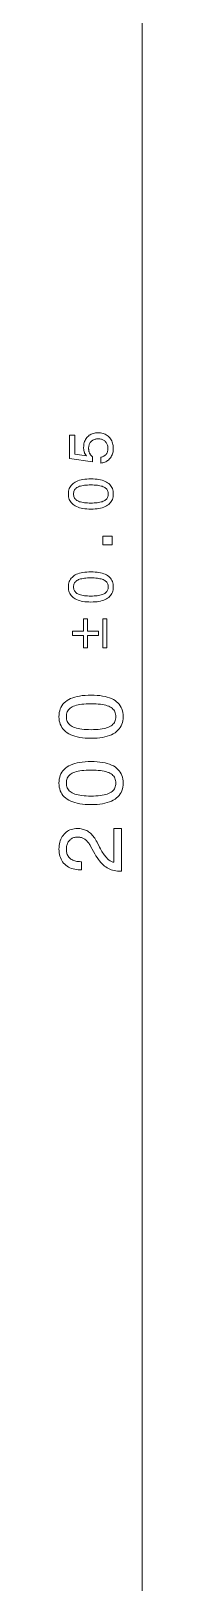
# Model space of a CAD drawing. Extents: x 0 to 297, y 0 to 538.
# Drawn here: x 225.4 to 229.4, y 197.9 to 272.6 of the extents above; entities that cross this region are included whole.
import ezdxf

# ---------------------------------------------------------------- set-up
doc = ezdxf.new("R2010")
doc.units = 0

msp = doc.modelspace()

# ---------------------------------------------------------------- linework, layer by layer
at = {"color": 7, "lineweight": 13}
msp.add_line((229.433, 145.642), (229.433, 339.733), dxfattribs=at)
for points in [[(227.436, 251.813), (227.436, 252.094), (227.468, 252.1), (227.498, 252.107), (227.528, 252.117), (227.555, 252.128), (227.582, 252.14), (227.607, 252.155), (227.63, 252.171), (227.652, 252.189), (227.673, 252.209), (227.692, 252.23), (227.709, 252.253), (227.725, 252.277), (227.739, 252.303), (227.751, 252.329), (227.761, 252.357), (227.769, 252.386), (227.776, 252.416), (227.78, 252.448), (227.783, 252.48), (227.784, 252.514), (227.783, 252.556), (227.779, 252.595), (227.772, 252.634), (227.763, 252.67), (227.752, 252.705), (227.738, 252.738), (227.721, 252.769), (227.702, 252.799), (227.68, 252.827), (227.656, 252.854), (227.629, 252.878), (227.601, 252.9), (227.571, 252.919), (227.54, 252.936), (227.507, 252.95), (227.472, 252.962), (227.436, 252.971), (227.398, 252.977), (227.359, 252.981), (227.318, 252.982), (227.276, 252.981), (227.236, 252.977), (227.197, 252.971), (227.16, 252.962), (227.125, 252.95), (227.092, 252.936), (227.061, 252.92), (227.031, 252.901), (227.003, 252.879), (226.977, 252.855), (226.953, 252.829), (226.931, 252.801), (226.912, 252.771), (226.896, 252.74), (226.882, 252.707), (226.87, 252.672), (226.861, 252.635), (226.855, 252.596), (226.851, 252.556), (226.85, 252.514), (226.85, 252.49), (226.852, 252.466), (226.854, 252.443), (226.858, 252.42), (226.862, 252.397), (226.867, 252.375), (226.874, 252.353), (226.881, 252.332), (226.889, 252.311), (226.899, 252.291), (226.909, 252.271), (226.92, 252.251), (226.932, 252.232), (226.945, 252.214), (226.959, 252.196), (226.974, 252.179), (226.99, 252.162), (227.007, 252.146), (227.024, 252.13), (227.043, 252.114), (227.043, 251.874), (225.93, 252.039), (225.93, 253.161), (226.178, 253.161), (226.178, 252.241), (226.744, 252.157), (226.731, 252.173), (226.718, 252.188), (226.707, 252.205), (226.696, 252.222), (226.685, 252.239), (226.675, 252.257), (226.666, 252.276), (226.658, 252.295), (226.65, 252.315), (226.643, 252.335), (226.636, 252.356), (226.63, 252.377), (226.625, 252.398), (226.62, 252.42), (226.617, 252.442), (226.613, 252.465), (226.611, 252.488), (226.609, 252.511), (226.608, 252.535), (226.608, 252.559), (226.61, 252.622), (226.616, 252.683), (226.625, 252.741), (226.639, 252.797), (226.656, 252.85), (226.677, 252.901), (226.702, 252.949), (226.731, 252.995), (226.763, 253.038), (226.8, 253.079), (226.839, 253.116), (226.881, 253.15), (226.926, 253.179), (226.972, 253.205), (227.021, 253.227), (227.073, 253.244), (227.127, 253.258), (227.183, 253.268), (227.242, 253.274), (227.303, 253.276), (227.368, 253.274), (227.43, 253.267), (227.49, 253.257), (227.547, 253.242), (227.602, 253.224), (227.654, 253.201), (227.704, 253.174), (227.752, 253.142), (227.796, 253.107), (227.839, 253.067), (227.878, 253.024), (227.912, 252.978), (227.943, 252.93), (227.97, 252.88), (227.992, 252.827), (228.011, 252.771), (228.025, 252.713), (228.036, 252.652), (228.042, 252.589), (228.044, 252.523), (228.042, 252.465), (228.037, 252.409), (228.029, 252.354), (228.017, 252.302), (228.002, 252.252), (227.983, 252.204), (227.962, 252.157), (227.937, 252.113), (227.908, 252.071), (227.876, 252.031), (227.842, 251.994), (227.805, 251.96), (227.766, 251.929), (227.725, 251.902), (227.682, 251.879), (227.637, 251.859), (227.59, 251.842), (227.541, 251.829), (227.489, 251.82)], [(226.959, 249.595), (226.855, 249.597), (226.756, 249.603), (226.662, 249.612), (226.574, 249.625), (226.49, 249.642), (226.411, 249.662), (226.338, 249.686), (226.27, 249.714), (226.206, 249.746), (226.148, 249.781), (226.095, 249.82), (226.048, 249.862), (226.006, 249.908), (225.97, 249.957), (225.94, 250.01), (225.914, 250.065), (225.895, 250.125), (225.881, 250.187), (225.873, 250.253), (225.87, 250.323), (225.873, 250.393), (225.881, 250.459), (225.895, 250.522), (225.914, 250.582), (225.939, 250.638), (225.969, 250.69), (226.005, 250.739), (226.047, 250.785), (226.094, 250.827), (226.146, 250.865), (226.204, 250.9), (226.267, 250.931), (226.335, 250.959), (226.409, 250.983), (226.487, 251.003), (226.571, 251.02), (226.66, 251.032), (226.755, 251.042), (226.854, 251.047), (226.959, 251.049), (227.064, 251.047), (227.163, 251.042), (227.257, 251.032), (227.346, 251.02), (227.429, 251.003), (227.508, 250.983), (227.581, 250.959), (227.649, 250.931), (227.712, 250.9), (227.769, 250.865), (227.821, 250.827), (227.868, 250.785), (227.909, 250.739), (227.945, 250.69), (227.975, 250.638), (228, 250.582), (228.019, 250.522), (228.033, 250.459), (228.041, 250.393), (228.044, 250.323), (228.041, 250.253), (228.033, 250.187), (228.019, 250.125), (228, 250.065), (227.975, 250.01), (227.944, 249.957), (227.909, 249.908), (227.867, 249.862), (227.82, 249.82), (227.768, 249.781), (227.71, 249.746), (227.647, 249.714), (227.579, 249.686), (227.506, 249.662), (227.428, 249.642), (227.344, 249.625), (227.256, 249.612), (227.162, 249.603), (227.063, 249.597)], [(226.959, 249.885), (227.044, 249.886), (227.123, 249.889), (227.198, 249.894), (227.269, 249.902), (227.335, 249.911), (227.396, 249.923), (227.453, 249.937), (227.505, 249.953), (227.552, 249.971), (227.594, 249.991), (227.633, 250.013), (227.667, 250.038), (227.697, 250.065), (227.723, 250.095), (227.745, 250.127), (227.764, 250.161), (227.778, 250.198), (227.788, 250.237), (227.794, 250.279), (227.796, 250.323), (227.794, 250.367), (227.788, 250.409), (227.778, 250.448), (227.764, 250.485), (227.746, 250.519), (227.724, 250.551), (227.698, 250.581), (227.668, 250.608), (227.634, 250.632), (227.597, 250.654), (227.554, 250.674), (227.507, 250.692), (227.456, 250.707), (227.399, 250.721), (227.338, 250.732), (227.271, 250.742), (227.201, 250.749), (227.125, 250.754), (227.044, 250.757), (226.959, 250.758), (226.874, 250.757), (226.793, 250.754), (226.717, 250.749), (226.646, 250.742), (226.579, 250.732), (226.518, 250.721), (226.461, 250.707), (226.409, 250.692), (226.362, 250.674), (226.32, 250.654), (226.282, 250.632), (226.248, 250.608), (226.218, 250.581), (226.193, 250.551), (226.171, 250.519), (226.153, 250.485), (226.139, 250.448), (226.129, 250.409), (226.123, 250.367), (226.121, 250.323), (226.123, 250.279), (226.129, 250.237), (226.139, 250.198), (226.153, 250.161), (226.171, 250.127), (226.193, 250.095), (226.22, 250.065), (226.25, 250.038), (226.284, 250.013), (226.322, 249.991), (226.365, 249.971), (226.412, 249.953), (226.464, 249.937), (226.521, 249.923), (226.582, 249.911), (226.648, 249.902), (226.719, 249.894), (226.794, 249.889), (226.874, 249.886)], [(227.983, 247.876), (227.533, 247.876), (227.533, 248.294), (227.983, 248.294)], [(226.959, 245.118), (226.855, 245.12), (226.756, 245.125), (226.662, 245.135), (226.574, 245.148), (226.49, 245.164), (226.411, 245.185), (226.338, 245.209), (226.27, 245.237), (226.206, 245.268), (226.148, 245.304), (226.095, 245.343), (226.048, 245.385), (226.006, 245.431), (225.97, 245.48), (225.94, 245.532), (225.914, 245.588), (225.895, 245.647), (225.881, 245.71), (225.873, 245.776), (225.87, 245.845), (225.873, 245.915), (225.881, 245.982), (225.895, 246.045), (225.914, 246.104), (225.939, 246.16), (225.969, 246.213), (226.005, 246.262), (226.047, 246.307), (226.094, 246.349), (226.146, 246.388), (226.204, 246.423), (226.267, 246.454), (226.335, 246.481), (226.409, 246.505), (226.487, 246.526), (226.571, 246.542), (226.66, 246.555), (226.755, 246.564), (226.854, 246.57), (226.959, 246.571), (227.064, 246.57), (227.163, 246.564), (227.257, 246.555), (227.346, 246.542), (227.429, 246.526), (227.508, 246.505), (227.581, 246.481), (227.649, 246.454), (227.712, 246.423), (227.769, 246.388), (227.821, 246.349), (227.868, 246.307), (227.909, 246.262), (227.945, 246.213), (227.975, 246.16), (228, 246.104), (228.019, 246.045), (228.033, 245.982), (228.041, 245.915), (228.044, 245.845), (228.041, 245.776), (228.033, 245.71), (228.019, 245.647), (228, 245.588), (227.975, 245.532), (227.944, 245.48), (227.909, 245.431), (227.867, 245.385), (227.82, 245.343), (227.768, 245.304), (227.71, 245.268), (227.647, 245.237), (227.579, 245.209), (227.506, 245.185), (227.428, 245.164), (227.344, 245.148), (227.256, 245.135), (227.162, 245.125), (227.063, 245.12)], [(226.959, 245.407), (227.044, 245.408), (227.123, 245.411), (227.198, 245.417), (227.269, 245.424), (227.335, 245.434), (227.396, 245.445), (227.453, 245.459), (227.505, 245.475), (227.552, 245.493), (227.594, 245.513), (227.633, 245.536), (227.667, 245.561), (227.697, 245.588), (227.723, 245.617), (227.745, 245.65), (227.764, 245.684), (227.778, 245.721), (227.788, 245.76), (227.794, 245.801), (227.796, 245.845), (227.794, 245.89), (227.788, 245.931), (227.778, 245.971), (227.764, 246.008), (227.746, 246.042), (227.724, 246.074), (227.698, 246.103), (227.668, 246.13), (227.634, 246.155), (227.597, 246.177), (227.554, 246.196), (227.507, 246.214), (227.456, 246.23), (227.399, 246.243), (227.338, 246.255), (227.271, 246.264), (227.201, 246.271), (227.125, 246.277), (227.044, 246.28), (226.959, 246.281), (226.874, 246.28), (226.793, 246.277), (226.717, 246.271), (226.646, 246.264), (226.579, 246.255), (226.518, 246.243), (226.461, 246.23), (226.409, 246.214), (226.362, 246.196), (226.32, 246.177), (226.282, 246.155), (226.248, 246.13), (226.218, 246.103), (226.193, 246.074), (226.171, 246.042), (226.153, 246.008), (226.139, 245.971), (226.129, 245.931), (226.123, 245.89), (226.121, 245.845), (226.123, 245.801), (226.129, 245.76), (226.139, 245.721), (226.153, 245.684), (226.171, 245.65), (226.193, 245.617), (226.22, 245.588), (226.25, 245.561), (226.284, 245.536), (226.322, 245.513), (226.365, 245.493), (226.412, 245.475), (226.464, 245.459), (226.521, 245.445), (226.582, 245.434), (226.648, 245.424), (226.719, 245.417), (226.794, 245.411), (226.874, 245.408)], [(227.325, 243.502), (226.801, 243.502), (226.801, 242.903), (226.596, 242.903), (226.596, 243.502), (226.077, 243.502), (226.077, 243.71), (226.596, 243.71), (226.596, 244.309), (226.801, 244.309), (226.801, 243.71), (227.325, 243.71)], [(227.53, 242.903), (227.53, 244.309), (227.738, 244.309), (227.738, 242.903)], [(226.97, 238.555), (226.822, 238.558), (226.68, 238.566), (226.546, 238.579), (226.419, 238.597), (226.3, 238.621), (226.188, 238.651), (226.083, 238.685), (225.985, 238.725), (225.895, 238.77), (225.812, 238.821), (225.736, 238.876), (225.669, 238.937), (225.609, 239.002), (225.557, 239.072), (225.514, 239.147), (225.478, 239.227), (225.45, 239.311), (225.43, 239.401), (225.418, 239.495), (225.414, 239.594), (225.418, 239.694), (225.43, 239.789), (225.45, 239.879), (225.477, 239.964), (225.513, 240.044), (225.556, 240.119), (225.607, 240.189), (225.667, 240.254), (225.734, 240.314), (225.809, 240.369), (225.891, 240.419), (225.981, 240.464), (226.079, 240.503), (226.184, 240.537), (226.296, 240.566), (226.416, 240.59), (226.543, 240.608), (226.678, 240.621), (226.82, 240.629), (226.97, 240.632), (227.119, 240.629), (227.261, 240.621), (227.396, 240.608), (227.523, 240.59), (227.642, 240.566), (227.754, 240.537), (227.859, 240.503), (227.956, 240.464), (228.045, 240.419), (228.128, 240.369), (228.202, 240.314), (228.269, 240.254), (228.328, 240.189), (228.379, 240.119), (228.422, 240.044), (228.457, 239.964), (228.484, 239.879), (228.504, 239.789), (228.516, 239.694), (228.52, 239.594), (228.516, 239.495), (228.504, 239.401), (228.484, 239.311), (228.457, 239.227), (228.421, 239.147), (228.378, 239.072), (228.327, 239.002), (228.267, 238.937), (228.2, 238.876), (228.125, 238.821), (228.043, 238.77), (227.953, 238.725), (227.856, 238.685), (227.751, 238.651), (227.64, 238.621), (227.52, 238.597), (227.394, 238.579), (227.26, 238.566), (227.119, 238.558)], [(226.97, 238.968), (227.091, 238.97), (227.205, 238.974), (227.312, 238.982), (227.413, 238.992), (227.507, 239.006), (227.594, 239.023), (227.675, 239.043), (227.749, 239.065), (227.817, 239.091), (227.878, 239.12), (227.932, 239.152), (227.981, 239.188), (228.025, 239.226), (228.062, 239.269), (228.094, 239.314), (228.119, 239.364), (228.14, 239.416), (228.154, 239.472), (228.163, 239.532), (228.166, 239.594), (228.163, 239.658), (228.154, 239.717), (228.14, 239.773), (228.12, 239.826), (228.094, 239.875), (228.063, 239.921), (228.026, 239.963), (227.983, 240.001), (227.935, 240.036), (227.881, 240.068), (227.821, 240.096), (227.753, 240.121), (227.679, 240.143), (227.599, 240.163), (227.511, 240.179), (227.416, 240.192), (227.315, 240.203), (227.207, 240.21), (227.092, 240.215), (226.97, 240.216), (226.848, 240.215), (226.733, 240.21), (226.624, 240.203), (226.523, 240.192), (226.428, 240.179), (226.34, 240.163), (226.259, 240.143), (226.185, 240.121), (226.118, 240.096), (226.057, 240.068), (226.003, 240.036), (225.955, 240.001), (225.912, 239.963), (225.875, 239.921), (225.844, 239.875), (225.818, 239.826), (225.798, 239.773), (225.784, 239.717), (225.776, 239.658), (225.773, 239.594), (225.776, 239.532), (225.784, 239.472), (225.799, 239.416), (225.819, 239.364), (225.845, 239.314), (225.876, 239.269), (225.914, 239.226), (225.957, 239.188), (226.006, 239.152), (226.06, 239.12), (226.121, 239.091), (226.189, 239.065), (226.263, 239.043), (226.344, 239.023), (226.432, 239.006), (226.526, 238.992), (226.627, 238.982), (226.735, 238.974), (226.849, 238.97)], [(226.97, 235.357), (226.822, 235.359), (226.68, 235.367), (226.546, 235.381), (226.419, 235.399), (226.3, 235.423), (226.188, 235.452), (226.083, 235.487), (225.985, 235.527), (225.895, 235.572), (225.812, 235.622), (225.736, 235.678), (225.669, 235.738), (225.609, 235.804), (225.557, 235.874), (225.514, 235.949), (225.478, 236.028), (225.45, 236.113), (225.43, 236.203), (225.418, 236.297), (225.414, 236.396), (225.418, 236.496), (225.43, 236.591), (225.45, 236.681), (225.477, 236.766), (225.513, 236.846), (225.556, 236.921), (225.607, 236.991), (225.667, 237.056), (225.734, 237.116), (225.809, 237.171), (225.891, 237.221), (225.981, 237.265), (226.079, 237.305), (226.184, 237.339), (226.296, 237.368), (226.416, 237.391), (226.543, 237.41), (226.678, 237.423), (226.82, 237.431), (226.97, 237.433), (227.119, 237.431), (227.261, 237.423), (227.396, 237.41), (227.523, 237.391), (227.642, 237.368), (227.754, 237.339), (227.859, 237.305), (227.956, 237.265), (228.045, 237.221), (228.128, 237.171), (228.202, 237.116), (228.269, 237.056), (228.328, 236.991), (228.379, 236.921), (228.422, 236.846), (228.457, 236.766), (228.484, 236.681), (228.504, 236.591), (228.516, 236.496), (228.52, 236.396), (228.516, 236.297), (228.504, 236.203), (228.484, 236.113), (228.457, 236.028), (228.421, 235.949), (228.378, 235.874), (228.327, 235.804), (228.267, 235.738), (228.2, 235.678), (228.125, 235.622), (228.043, 235.572), (227.953, 235.527), (227.856, 235.487), (227.751, 235.452), (227.64, 235.423), (227.52, 235.399), (227.394, 235.381), (227.26, 235.367), (227.119, 235.359)], [(226.97, 235.77), (227.091, 235.772), (227.205, 235.776), (227.312, 235.784), (227.413, 235.794), (227.507, 235.808), (227.594, 235.825), (227.675, 235.844), (227.749, 235.867), (227.817, 235.893), (227.878, 235.922), (227.932, 235.954), (227.981, 235.989), (228.025, 236.028), (228.062, 236.071), (228.094, 236.116), (228.119, 236.165), (228.14, 236.218), (228.154, 236.274), (228.163, 236.333), (228.166, 236.396), (228.163, 236.459), (228.154, 236.519), (228.14, 236.575), (228.12, 236.628), (228.094, 236.677), (228.063, 236.722), (228.026, 236.764), (227.983, 236.803), (227.935, 236.838), (227.881, 236.869), (227.821, 236.898), (227.753, 236.923), (227.679, 236.945), (227.599, 236.965), (227.511, 236.981), (227.416, 236.994), (227.315, 237.005), (227.207, 237.012), (227.092, 237.017), (226.97, 237.018), (226.848, 237.017), (226.733, 237.012), (226.624, 237.005), (226.523, 236.994), (226.428, 236.981), (226.34, 236.965), (226.259, 236.945), (226.185, 236.923), (226.118, 236.898), (226.057, 236.869), (226.003, 236.838), (225.955, 236.803), (225.912, 236.764), (225.875, 236.722), (225.844, 236.677), (225.818, 236.628), (225.798, 236.575), (225.784, 236.519), (225.776, 236.459), (225.773, 236.396), (225.776, 236.333), (225.784, 236.274), (225.799, 236.218), (225.819, 236.165), (225.845, 236.116), (225.876, 236.071), (225.914, 236.028), (225.957, 235.989), (226.006, 235.954), (226.06, 235.922), (226.121, 235.893), (226.189, 235.867), (226.263, 235.844), (226.344, 235.825), (226.432, 235.808), (226.526, 235.794), (226.627, 235.784), (226.735, 235.776), (226.849, 235.772)], [(228.433, 232.146), (228.421, 232.146), (228.333, 232.148), (228.249, 232.154), (228.167, 232.165), (228.088, 232.179), (228.012, 232.198), (227.94, 232.22), (227.87, 232.247), (227.803, 232.278), (227.739, 232.313), (227.677, 232.353), (227.618, 232.397), (227.558, 232.449), (227.499, 232.507), (227.44, 232.571), (227.38, 232.642), (227.321, 232.72), (227.262, 232.805), (227.204, 232.896), (227.145, 232.994), (227.086, 233.099), (226.947, 233.354), (226.922, 233.399), (226.896, 233.441), (226.87, 233.481), (226.843, 233.518), (226.815, 233.553), (226.787, 233.585), (226.758, 233.615), (226.728, 233.642), (226.698, 233.667), (226.668, 233.689), (226.636, 233.709), (226.603, 233.727), (226.57, 233.743), (226.535, 233.757), (226.499, 233.768), (226.462, 233.778), (226.424, 233.785), (226.385, 233.79), (226.345, 233.794), (226.304, 233.795), (226.257, 233.793), (226.212, 233.788), (226.169, 233.78), (226.128, 233.768), (226.089, 233.754), (226.051, 233.736), (226.015, 233.715), (225.981, 233.69), (225.949, 233.662), (225.919, 233.631), (225.891, 233.597), (225.866, 233.561), (225.844, 233.523), (225.825, 233.483), (225.809, 233.44), (225.796, 233.395), (225.786, 233.348), (225.779, 233.299), (225.774, 233.247), (225.773, 233.194), (225.775, 233.141), (225.78, 233.09), (225.789, 233.041), (225.802, 232.995), (225.819, 232.951), (225.839, 232.909), (225.864, 232.869), (225.891, 232.832), (225.923, 232.797), (225.958, 232.765), (225.997, 232.735), (226.038, 232.708), (226.082, 232.685), (226.129, 232.664), (226.179, 232.647), (226.231, 232.633), (226.286, 232.622), (226.344, 232.614), (226.405, 232.609), (226.468, 232.608), (226.504, 232.608), (226.504, 232.216), (226.443, 232.216), (226.35, 232.218), (226.261, 232.226), (226.176, 232.24), (226.095, 232.259), (226.018, 232.283), (225.945, 232.313), (225.876, 232.348), (225.81, 232.388), (225.749, 232.434), (225.692, 232.485), (225.639, 232.541), (225.592, 232.601), (225.55, 232.665), (225.514, 232.732), (225.484, 232.803), (225.459, 232.878), (225.439, 232.957), (225.425, 233.04), (225.417, 233.127), (225.414, 233.217), (225.417, 233.304), (225.424, 233.387), (225.436, 233.467), (225.454, 233.544), (225.476, 233.617), (225.503, 233.687), (225.535, 233.754), (225.572, 233.817), (225.614, 233.876), (225.661, 233.933), (225.712, 233.985), (225.766, 234.031), (225.823, 234.072), (225.883, 234.107), (225.946, 234.137), (226.012, 234.162), (226.082, 234.181), (226.154, 234.195), (226.23, 234.203), (226.308, 234.206), (226.369, 234.204), (226.429, 234.199), (226.487, 234.191), (226.544, 234.18), (226.599, 234.166), (226.652, 234.148), (226.704, 234.127), (226.755, 234.103), (226.804, 234.076), (226.851, 234.045), (226.897, 234.012), (226.942, 233.975), (226.985, 233.934), (227.027, 233.89), (227.068, 233.843), (227.108, 233.792), (227.147, 233.739), (227.184, 233.681), (227.22, 233.62), (227.255, 233.556), (227.383, 233.303), (227.421, 233.233), (227.457, 233.167), (227.493, 233.105), (227.528, 233.048), (227.562, 232.994), (227.596, 232.944), (227.628, 232.898), (227.661, 232.857), (227.692, 232.819), (227.723, 232.786), (227.754, 232.755), (227.785, 232.727), (227.817, 232.701), (227.85, 232.677), (227.884, 232.655), (227.918, 232.636), (227.953, 232.618), (227.989, 232.603), (228.025, 232.589), (228.062, 232.578), (228.062, 234.206), (228.433, 234.206)]]:
    msp.add_lwpolyline(points, close=True, dxfattribs=at)

doc.saveas('drawing.dxf')
